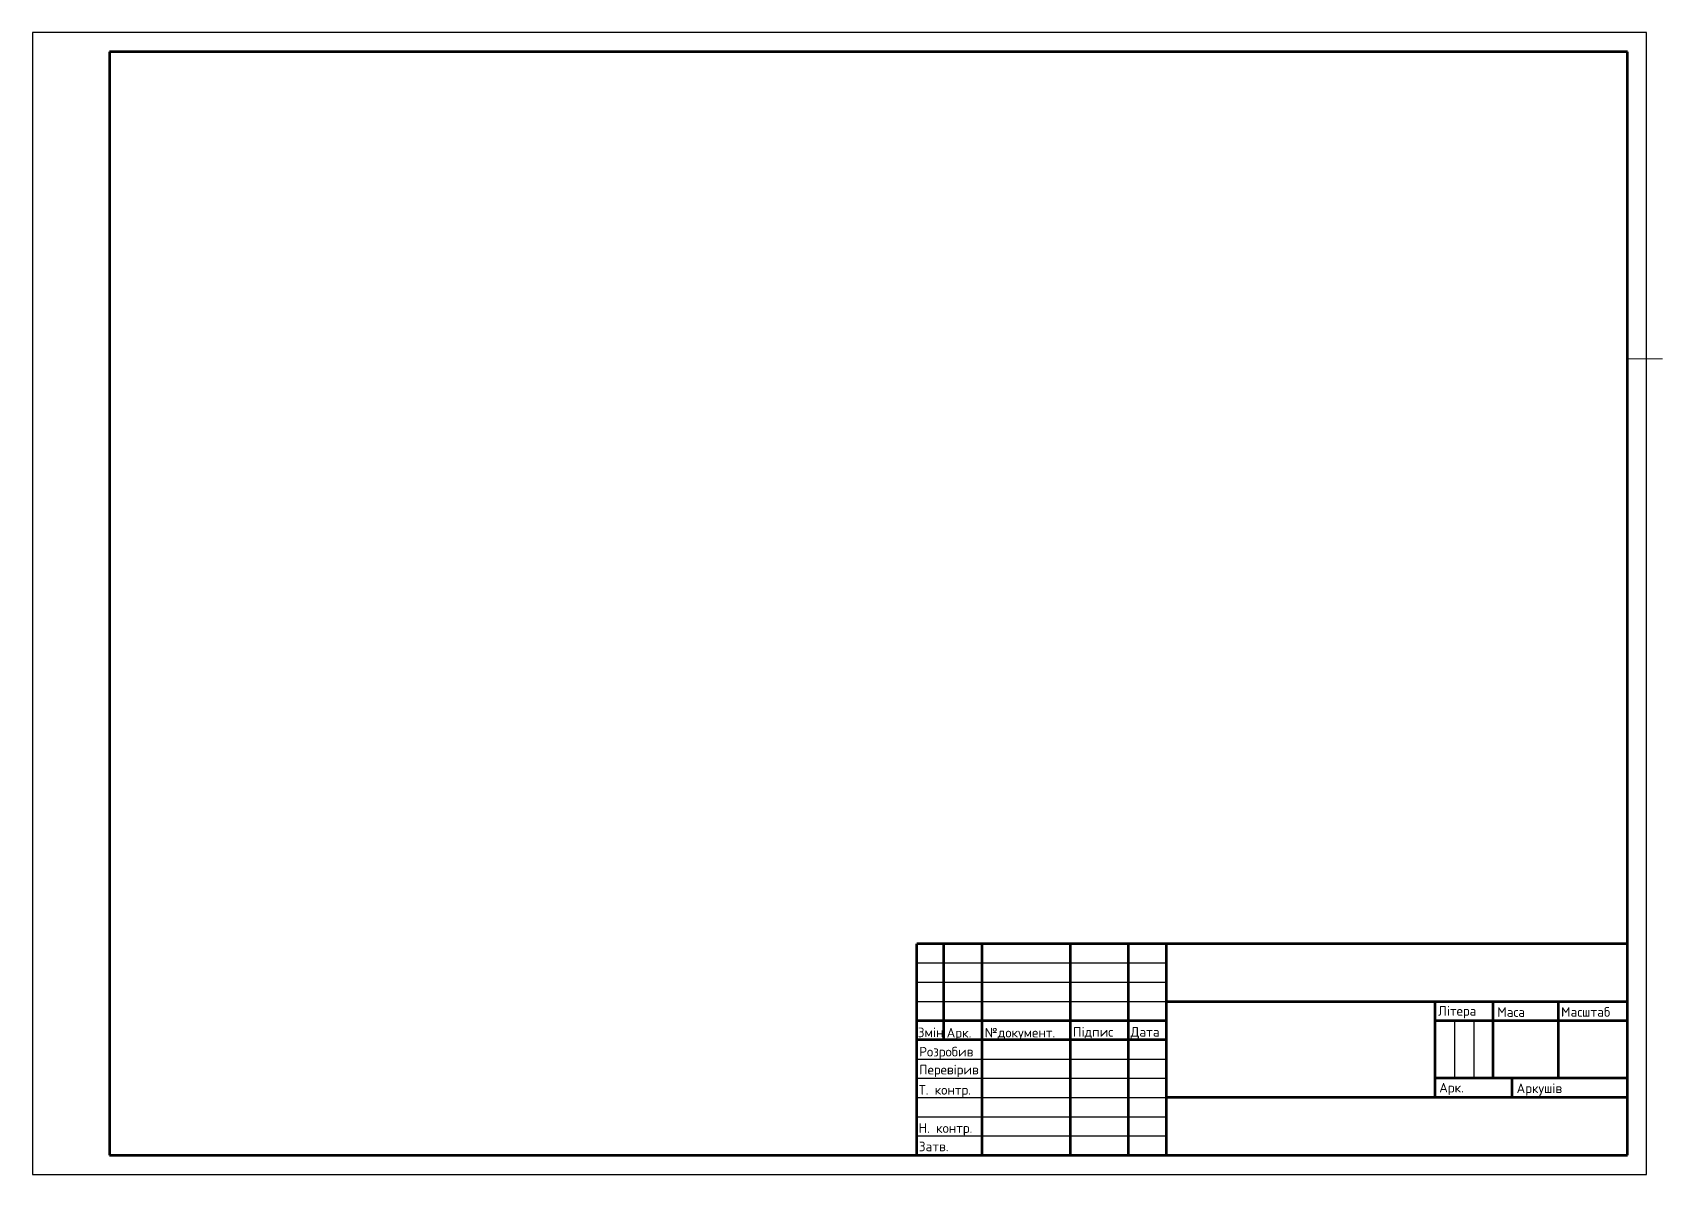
# Model space of a CAD drawing. Header units: millimetres. Extents: x -1271 to 1235, y -315 to 297.
# Drawn here: x 810.6 to 1234.7, y -287.5 to 9.5 of the extents above; entities that cross this region are included whole.
import ezdxf

# ---------------------------------------------------------------- set-up
doc = ezdxf.new("R2010")
doc.units = ezdxf.units.MM
doc.linetypes.add('CENTER2', pattern=[28.575, 19.05, -3.175, 3.175, -3.175])
doc.layers.get('0').update_dxf_attribs({"color": 31})
for name, color, linetype, lineweight in [('osi', 51, 'CENTER2', 5), ('r-kontyr', 93, 'Continuous', 70), ('r-tonka', 151, 'Continuous', 25)]:
    doc.layers.add(name, color=color, linetype=linetype, lineweight=lineweight)
doc.layers.add('r-text', color=45, linetype='Continuous')
doc.styles.add('ДСТУ', font='isocpeur.ttf', dxfattribs={"height": 5})

msp = doc.modelspace()

# ---------------------------------------------------------------- linework, layer by layer
for p, q in [((1040.64, -227.54), (1040.64, -227.54)), ((1175.64, -242.54), (1175.64, -242.54)), ((1040.64, -252.54), (1040.64, -252.54)), ((1040.64, -252.54), (1040.64, -252.54)), ((1040.64, -252.54), (1040.64, -252.54)), ((1040.64, -252.54), (1040.64, -252.54)), ((1190.64, -262.54), (1190.64, -262.54)), ((1225.64, -267.54), (1225.64, -267.54)), ((1057.64, -282.54), (1057.64, -282.54)), ((1057.64, -282.54), (1057.64, -282.54)), ((1057.64, -282.54), (1057.64, -282.54)), ((1057.64, -282.54), (1057.64, -282.54)), ((1057.64, -282.54), (1057.64, -282.54)), ((1057.64, -282.54), (1057.64, -282.54)), ((1057.64, -282.54), (1057.64, -282.54))]:
    msp.add_line(p, q)
at = {"layer": 'osi'}
msp.add_line((1225.64, -75.38), (1234.74, -75.38), dxfattribs=at)
at = {"layer": 'r-kontyr'}
for p, q in [((1225.64, 4.46), (830.64, 4.46)), ((830.64, 4.46), (830.64, -282.54)), ((1225.64, -282.54), (1225.64, 4.46)), ((1040.63, -227.53), (1040.63, -282.53)), ((1225.73, -227.54), (1040.73, -227.54)), ((1047.64, -227.54), (1047.64, -252.54)), ((1057.64, -227.54), (1057.64, -282.54)), ((1080.64, -227.54), (1080.64, -282.54)), ((1095.73, -227.54), (1095.73, -282.54)), ((1105.64, -227.54), (1105.64, -282.54)), ((1105.64, -242.54), (1225.64, -242.54)), ((1175.64, -267.54), (1175.64, -242.54)), ((1190.64, -242.54), (1190.64, -262.54)), ((1207.64, -242.54), (1207.64, -262.54)), ((1040.64, -247.54), (1105.64, -247.54)), ((1175.64, -247.54), (1225.64, -247.54)), ((1105.64, -252.54), (1040.64, -252.54)), ((1225.64, -262.54), (1175.64, -262.54)), ((1195.64, -267.54), (1195.64, -262.54)), ((1225.64, -267.54), (1105.64, -267.54)), ((830.64, -282.54), (1225.64, -282.54))]:
    msp.add_line(p, q, dxfattribs=at)
at = {"layer": 'r-tonka'}
for p, q in [((1230.64, 9.46), (810.64, 9.46)), ((810.64, 9.46), (810.64, -287.54)), ((1230.64, -287.54), (1230.64, 9.46)), ((1040.73, -232.54), (1105.73, -232.54)), ((1100.25, -232.54), (1100.25, -232.54)), ((1040.6, -237.53), (1105.6, -237.53)), ((1040.64, -242.53), (1105.64, -242.53)), ((1180.64, -247.54), (1180.64, -262.54)), ((1185.64, -247.54), (1185.64, -262.54)), ((1040.63, -257.53), (1105.63, -257.53)), ((1040.64, -262.53), (1105.64, -262.53)), ((1040.64, -267.53), (1105.64, -267.53)), ((1040.65, -272.53), (1105.65, -272.53)), ((1040.6, -277.53), (1105.6, -277.53)), ((810.64, -287.54), (1230.64, -287.54))]:
    msp.add_line(p, q, dxfattribs=at)

# ---------------------------------------------------------------- texts
at = {"layer": 'r-text', "char_height": 2.5, "attachment_point": 1, "style": 'ДСТУ'}
for s, width, gutter_width, insert in [('Літера', 10, 12.5, (1176.36, -243.76)), ('Маса', 10, 12.5, (1191.76, -244.06)), ('Масштаб', 10, 12.5, (1208.37, -244.03)), ('Змін', 10, 25, (1040.97, -249.35)), ('Арк.', 10, 12.5, (1048.49, -249.45)), ('\\pxi-3,l4,t4;№документ.', 22.4284, 12.5, (1055.9, -249.42)), ('Підпис', 10, 12.5, (1081.36, -249.22)), ('Розробив', 12.3107, 12.5, (1041.32, -254.37)), ('Перевірив', 10, 12.5, (1041.32, -259.04)), ('Т. контр.', 14.4795, 12.5, (1041.26, -264.3)), ('Арк.', 10, 12.5, (1176.66, -263.73)), ('Аркушів', 10, 12.5, (1196.79, -263.89)), ('Н. контр.', 14.8418, 12.5, (1041.18, -274.24)), ('Затв.', 10, 12.5, (1041.24, -279.02))]:
    msp.add_mtext_dynamic_manual_height_columns(s, width=width, gutter_width=gutter_width, heights=[0], dxfattribs=dict(at, insert=insert))
at = {"layer": 'r-text', "insert": (1096.37, -249.22), "char_height": 2.5, "attachment_point": 1, "style": 'ДСТУ'}
msp.add_mtext('Дата', dxfattribs=at)

doc.saveas('drawing.dxf')
